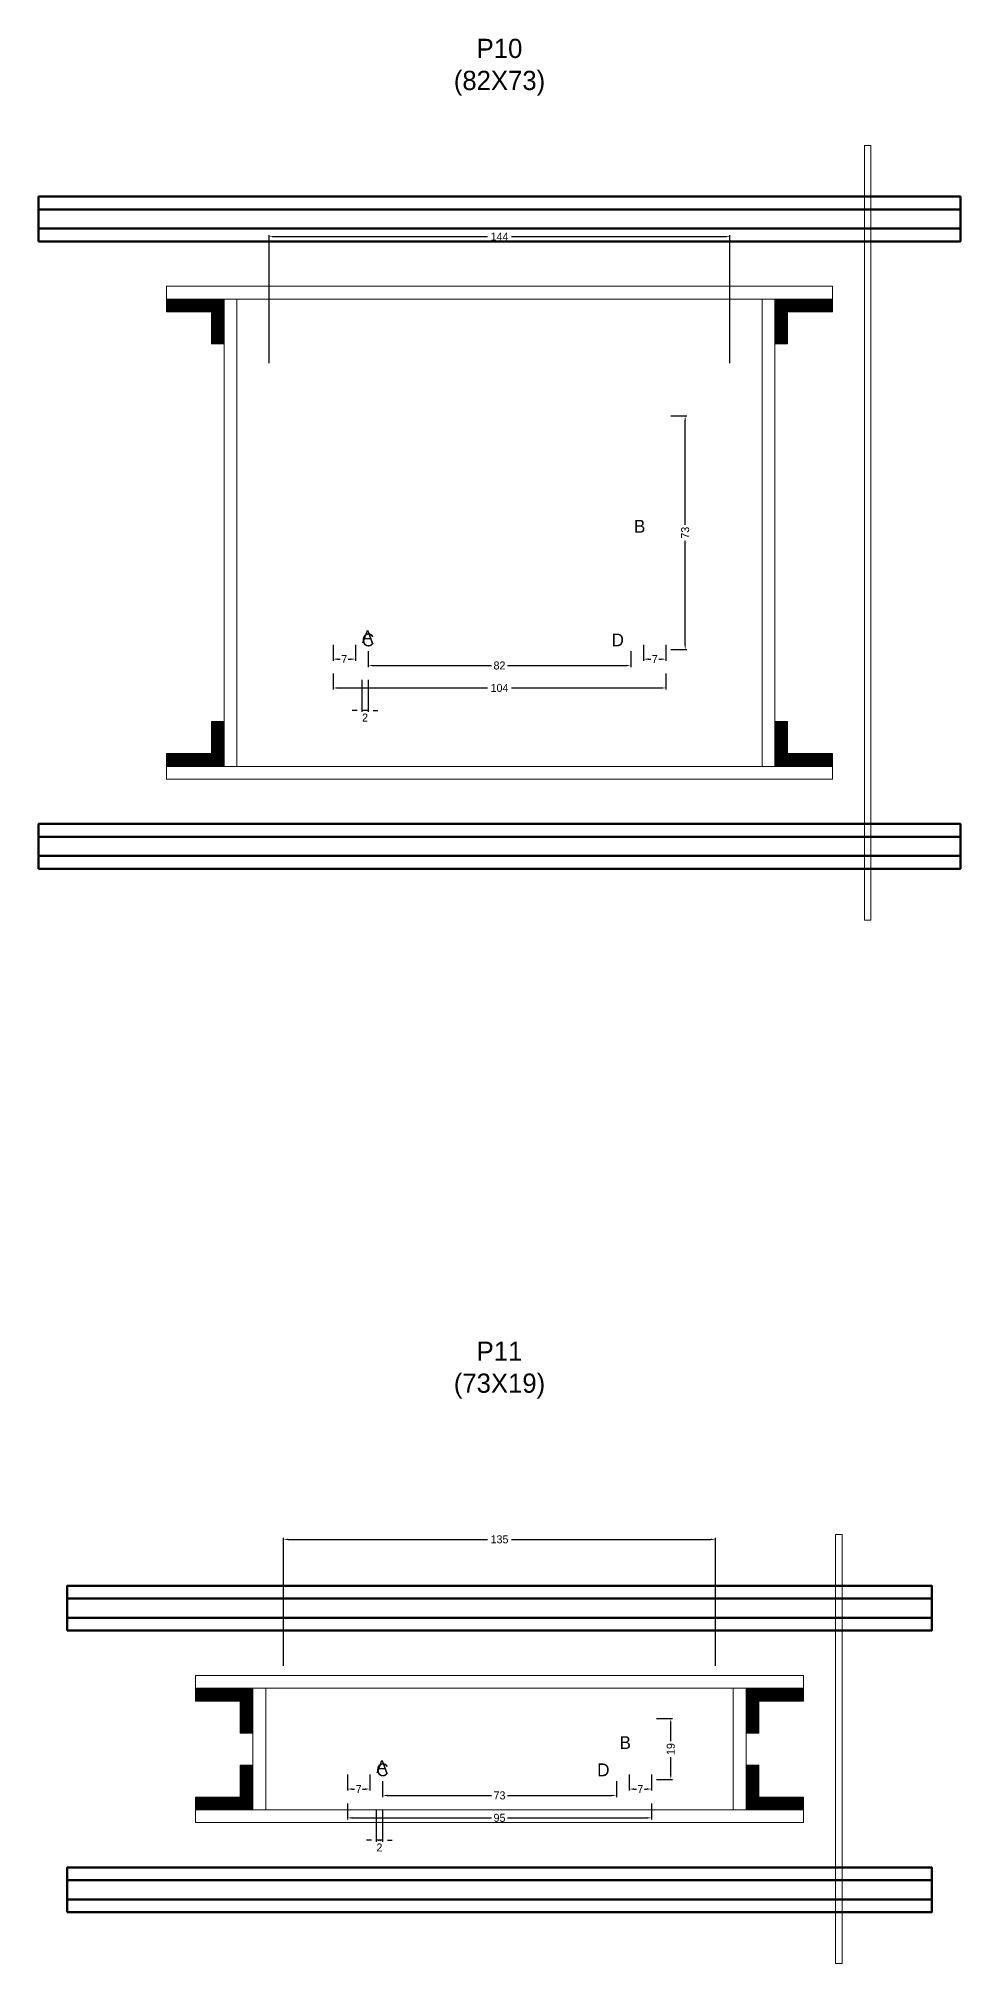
# Model space of a CAD drawing. Header units: centimetres. Extents: x -7000 to 4307, y -13306 to 295.
# Drawn here: x -144 to 144, y -3727 to -3126 of the extents above; entities that cross this region are included whole.
import ezdxf

# ---------------------------------------------------------------- set-up
doc = ezdxf.new("R2010")
doc.units = ezdxf.units.CM
for name, color, linetype in [('COTA', 241, 'Continuous'), ('GRAVATA', 224, 'Continuous'), ('Hachura', 251, 'Continuous'), ('NOMENCLATURA', 7, 'Continuous'), ('SARRAFO', 251, 'Continuous')]:
    doc.layers.add(name, color=color, linetype=linetype)
doc.dimstyles.new('cotax2', dxfattribs={"dimtxt": 2.5, "dimasz": 1.5, "dimexe": 0.5, "dimexo": 0.5, "dimgap": 0.5, "dimtad": 1, "dimcen": 2.5, "dimazin": 3, "dimtfac": 1, "dimtmove": 0, "dimatfit": 3})

# ---------------------------------------------------------------- blocks, each defined once
blk = doc.blocks.new('_CLOSEDFILLED')
at = {"color": 0, "linetype": 'BYBLOCK'}
blk.add_solid([(-1, 0.16), (0, 0), (-1, -0.16)], dxfattribs=at)
blk = doc.blocks.new('*D320')
for p, q in [((-52, -3324), (-52, -3329)), ((52, -3324), (52, -3329)), ((-50.5, -3328.5), (-3.75, -3328.5)), ((3.75, -3328.5), (50.5, -3328.5))]:
    blk.add_line(p, q)
at = {"layer": 'Defpoints'}
for p in [(-52, -3323.5), (52, -3323.5), (-52, -3328.5)]:
    blk.add_point(p, dxfattribs=at)
at = {"layer": 'COTA', "xscale": 1.5, "yscale": 1.5, "rotation": 180}
blk.add_blockref('_CLOSEDFILLED', (-52, -3328.5), dxfattribs=at)
at = {"layer": 'COTA', "xscale": 1.5, "yscale": 1.5}
blk.add_blockref('_CLOSEDFILLED', (52, -3328.5), dxfattribs=at)
at = {"layer": 'COTA', "insert": (0, -3328.5), "char_height": 2.5, "attachment_point": 5}
blk.add_mtext('104', dxfattribs=at)
blk = doc.blocks.new('*D321')
for p, q in [((-41, -3317), (-41, -3322)), ((41, -3317), (41, -3322)), ((-39.5, -3321.5), (-2.5, -3321.5)), ((2.5, -3321.5), (39.5, -3321.5))]:
    blk.add_line(p, q)
at = {"layer": 'Defpoints'}
for p in [(-41, -3316.5), (41, -3316.5), (-41, -3321.5)]:
    blk.add_point(p, dxfattribs=at)
at = {"layer": 'COTA', "xscale": 1.5, "yscale": 1.5, "rotation": 180}
blk.add_blockref('_CLOSEDFILLED', (-41, -3321.5), dxfattribs=at)
at = {"layer": 'COTA', "xscale": 1.5, "yscale": 1.5}
blk.add_blockref('_CLOSEDFILLED', (41, -3321.5), dxfattribs=at)
at = {"layer": 'COTA', "insert": (0, -3321.5), "char_height": 2.5, "attachment_point": 5}
blk.add_mtext('82', dxfattribs=at)
blk = doc.blocks.new('*D322')
for p, q in [((53.5, -3243.5), (58.5, -3243.5)), ((58, -3277.5), (58, -3245)), ((58, -3315), (58, -3282.5)), ((53.5, -3316.5), (58.5, -3316.5))]:
    blk.add_line(p, q)
at = {"layer": 'Defpoints'}
for p in [(53, -3243.5), (53, -3316.5), (58, -3316.5)]:
    blk.add_point(p, dxfattribs=at)
at = {"layer": 'COTA', "xscale": 1.5, "yscale": 1.5}
for p, rotation in [((58, -3243.5), 90), ((58, -3316.5), 270)]:
    blk.add_blockref('_CLOSEDFILLED', p, dxfattribs=dict(at, rotation=rotation))
at = {"layer": 'COTA', "insert": (58, -3280), "char_height": 2.5, "attachment_point": 5, "rotation": 90}
blk.add_mtext('73', dxfattribs=at)
blk = doc.blocks.new('*D323')
for p, q in [((-52, -3315), (-52, -3320)), ((-50.5, -3319.5), (-49.75, -3319.5)), ((-47.25, -3319.5), (-46.5, -3319.5)), ((-45, -3315), (-45, -3320))]:
    blk.add_line(p, q)
at = {"layer": 'Defpoints'}
for p in [(-52, -3314.5), (-52, -3319.5), (-45, -3314.5)]:
    blk.add_point(p, dxfattribs=at)
at = {"layer": 'COTA', "xscale": 1.5, "yscale": 1.5, "rotation": 180}
blk.add_blockref('_CLOSEDFILLED', (-52, -3319.5), dxfattribs=at)
at = {"layer": 'COTA', "xscale": 1.5, "yscale": 1.5}
blk.add_blockref('_CLOSEDFILLED', (-45, -3319.5), dxfattribs=at)
at = {"layer": 'COTA', "insert": (-48.5, -3319.5), "char_height": 2.5, "attachment_point": 5}
blk.add_mtext('7', dxfattribs=at)
blk = doc.blocks.new('*D324')
for p, q in [((45, -3315), (45, -3320)), ((46.5, -3319.5), (47.25, -3319.5)), ((49.75, -3319.5), (50.5, -3319.5)), ((52, -3315), (52, -3320))]:
    blk.add_line(p, q)
at = {"layer": 'Defpoints'}
for p in [(45, -3314.5), (45, -3319.5), (52, -3314.5)]:
    blk.add_point(p, dxfattribs=at)
at = {"layer": 'COTA', "xscale": 1.5, "yscale": 1.5, "rotation": 180}
blk.add_blockref('_CLOSEDFILLED', (45, -3319.5), dxfattribs=at)
at = {"layer": 'COTA', "xscale": 1.5, "yscale": 1.5}
blk.add_blockref('_CLOSEDFILLED', (52, -3319.5), dxfattribs=at)
at = {"layer": 'COTA', "insert": (48.5, -3319.5), "char_height": 2.5, "attachment_point": 5}
blk.add_mtext('7', dxfattribs=at)
blk = doc.blocks.new('*D325')
for p, q in [((-72, -3227), (-72, -3187)), ((72, -3227), (72, -3187)), ((-70.5, -3187.5), (-3.75, -3187.5)), ((3.75, -3187.5), (70.5, -3187.5))]:
    blk.add_line(p, q)
at = {"layer": 'Defpoints'}
for p in [(-72, -3187.5), (-72, -3227.5), (72, -3227.5)]:
    blk.add_point(p, dxfattribs=at)
at = {"layer": 'COTA', "xscale": 1.5, "yscale": 1.5, "rotation": 180}
blk.add_blockref('_CLOSEDFILLED', (-72, -3187.5), dxfattribs=at)
at = {"layer": 'COTA', "xscale": 1.5, "yscale": 1.5}
blk.add_blockref('_CLOSEDFILLED', (72, -3187.5), dxfattribs=at)
at = {"layer": 'COTA', "insert": (0, -3187.5), "char_height": 2.5, "attachment_point": 5}
blk.add_mtext('144', dxfattribs=at)
blk = doc.blocks.new('*D354')
for p, q in [((-47.5, -3677), (-47.5, -3682)), ((47.5, -3677), (47.5, -3682)), ((-46, -3681.5), (-2.5, -3681.5)), ((2.5, -3681.5), (46, -3681.5))]:
    blk.add_line(p, q)
at = {"layer": 'Defpoints'}
for p in [(-47.5, -3676.5), (47.5, -3676.5), (-47.5, -3681.5)]:
    blk.add_point(p, dxfattribs=at)
at = {"layer": 'COTA', "xscale": 1.5, "yscale": 1.5, "rotation": 180}
blk.add_blockref('_CLOSEDFILLED', (-47.5, -3681.5), dxfattribs=at)
at = {"layer": 'COTA', "xscale": 1.5, "yscale": 1.5}
blk.add_blockref('_CLOSEDFILLED', (47.5, -3681.5), dxfattribs=at)
at = {"layer": 'COTA', "insert": (0, -3681.5), "char_height": 2.5, "attachment_point": 5}
blk.add_mtext('95', dxfattribs=at)
blk = doc.blocks.new('*D355')
for p, q in [((-36.5, -3670), (-36.5, -3675)), ((-35, -3674.5), (-2.5, -3674.5)), ((2.5, -3674.5), (35, -3674.5)), ((36.5, -3670), (36.5, -3675))]:
    blk.add_line(p, q)
at = {"layer": 'Defpoints'}
for p in [(-36.5, -3669.5), (-36.5, -3674.5), (36.5, -3669.5)]:
    blk.add_point(p, dxfattribs=at)
at = {"layer": 'COTA', "xscale": 1.5, "yscale": 1.5, "rotation": 180}
blk.add_blockref('_CLOSEDFILLED', (-36.5, -3674.5), dxfattribs=at)
at = {"layer": 'COTA', "xscale": 1.5, "yscale": 1.5}
blk.add_blockref('_CLOSEDFILLED', (36.5, -3674.5), dxfattribs=at)
at = {"layer": 'COTA', "insert": (0, -3674.5), "char_height": 2.5, "attachment_point": 5}
blk.add_mtext('73', dxfattribs=at)
blk = doc.blocks.new('*D356')
for p, q in [((49, -3650.5), (54, -3650.5)), ((53.5, -3657.5), (53.5, -3652)), ((53.5, -3668), (53.5, -3662.5)), ((49, -3669.5), (54, -3669.5))]:
    blk.add_line(p, q)
at = {"layer": 'Defpoints'}
for p in [(48.5, -3650.5), (48.5, -3669.5), (53.5, -3669.5)]:
    blk.add_point(p, dxfattribs=at)
at = {"layer": 'COTA', "xscale": 1.5, "yscale": 1.5}
for p, rotation in [((53.5, -3650.5), 90), ((53.5, -3669.5), 270)]:
    blk.add_blockref('_CLOSEDFILLED', p, dxfattribs=dict(at, rotation=rotation))
at = {"layer": 'COTA', "insert": (53.5, -3660), "char_height": 2.5, "attachment_point": 5, "rotation": 90}
blk.add_mtext('19', dxfattribs=at)
blk = doc.blocks.new('*D357')
for p, q in [((-47.5, -3668), (-47.5, -3673)), ((-40.5, -3668), (-40.5, -3673)), ((-46, -3672.5), (-45.25, -3672.5)), ((-42.75, -3672.5), (-42, -3672.5))]:
    blk.add_line(p, q)
at = {"layer": 'Defpoints'}
for p in [(-47.5, -3667.5), (-40.5, -3667.5), (-47.5, -3672.5)]:
    blk.add_point(p, dxfattribs=at)
at = {"layer": 'COTA', "xscale": 1.5, "yscale": 1.5, "rotation": 180}
blk.add_blockref('_CLOSEDFILLED', (-47.5, -3672.5), dxfattribs=at)
at = {"layer": 'COTA', "xscale": 1.5, "yscale": 1.5}
blk.add_blockref('_CLOSEDFILLED', (-40.5, -3672.5), dxfattribs=at)
at = {"layer": 'COTA', "insert": (-44, -3672.5), "char_height": 2.5, "attachment_point": 5}
blk.add_mtext('7', dxfattribs=at)
blk = doc.blocks.new('*D358')
for p, q in [((40.5, -3668), (40.5, -3673)), ((47.5, -3668), (47.5, -3673)), ((42, -3672.5), (42.75, -3672.5)), ((45.25, -3672.5), (46, -3672.5))]:
    blk.add_line(p, q)
at = {"layer": 'Defpoints'}
for p in [(40.5, -3667.5), (47.5, -3667.5), (40.5, -3672.5)]:
    blk.add_point(p, dxfattribs=at)
at = {"layer": 'COTA', "xscale": 1.5, "yscale": 1.5, "rotation": 180}
blk.add_blockref('_CLOSEDFILLED', (40.5, -3672.5), dxfattribs=at)
at = {"layer": 'COTA', "xscale": 1.5, "yscale": 1.5}
blk.add_blockref('_CLOSEDFILLED', (47.5, -3672.5), dxfattribs=at)
at = {"layer": 'COTA', "insert": (44, -3672.5), "char_height": 2.5, "attachment_point": 5}
blk.add_mtext('7', dxfattribs=at)
blk = doc.blocks.new('*D359')
for p, q in [((-67.5, -3634), (-67.5, -3594)), ((-66, -3594.5), (-3.75, -3594.5)), ((3.75, -3594.5), (66, -3594.5)), ((67.5, -3634), (67.5, -3594))]:
    blk.add_line(p, q)
at = {"layer": 'Defpoints'}
for p in [(-67.5, -3594.5), (-67.5, -3634.5), (67.5, -3634.5)]:
    blk.add_point(p, dxfattribs=at)
at = {"layer": 'COTA', "xscale": 1.5, "yscale": 1.5, "rotation": 180}
blk.add_blockref('_CLOSEDFILLED', (-67.5, -3594.5), dxfattribs=at)
at = {"layer": 'COTA', "xscale": 1.5, "yscale": 1.5}
blk.add_blockref('_CLOSEDFILLED', (67.5, -3594.5), dxfattribs=at)
at = {"layer": 'COTA', "insert": (0, -3594.5), "char_height": 2.5, "attachment_point": 5}
blk.add_mtext('135', dxfattribs=at)

msp = doc.modelspace()

# ---------------------------------------------------------------- hatches: boundary and pattern name
at = {"layer": 'SARRAFO'}
h = msp.add_hatch(dxfattribs=at)
h.set_pattern_fill('SOLID', scale=2)
h.paths.add_polyline_path([(-104, -3211), (-90, -3211), (-90, -3207), (-104, -3207)])
h = msp.add_hatch(dxfattribs=at)
h.set_pattern_fill('SOLID', scale=2)
h.paths.add_polyline_path([(-90, -3221), (-86, -3221), (-86, -3207), (-90, -3207)])
h = msp.add_hatch(dxfattribs=at)
h.set_pattern_fill('SOLID', scale=2)
h.paths.add_polyline_path([(86, -3221), (90, -3221), (90, -3207), (86, -3207)])
h = msp.add_hatch(dxfattribs=at)
h.set_pattern_fill('SOLID', scale=2)
h.paths.add_polyline_path([(90, -3211), (104, -3211), (104, -3207), (90, -3207)])
h = msp.add_hatch(dxfattribs=at)
h.set_pattern_fill('SOLID', scale=2)
h.paths.add_polyline_path([(-90, -3353), (-86, -3353), (-86, -3339), (-90, -3339)])
h = msp.add_hatch(dxfattribs=at)
h.set_pattern_fill('SOLID', scale=2)
h.paths.add_polyline_path([(86, -3353), (90, -3353), (90, -3339), (86, -3339)])
h = msp.add_hatch(dxfattribs=at)
h.set_pattern_fill('SOLID', scale=2)
h.paths.add_polyline_path([(-104, -3353), (-90, -3353), (-90, -3349), (-104, -3349)])
h = msp.add_hatch(dxfattribs=at)
h.set_pattern_fill('SOLID', scale=2)
h.paths.add_polyline_path([(90, -3353), (104, -3353), (104, -3349), (90, -3349)])
h = msp.add_hatch(dxfattribs=at)
h.set_pattern_fill('SOLID', scale=2)
h.paths.add_polyline_path([(-95, -3645), (-81, -3645), (-81, -3641), (-95, -3641)])
h = msp.add_hatch(dxfattribs=at)
h.set_pattern_fill('SOLID', scale=2)
h.paths.add_polyline_path([(-81, -3655), (-77, -3655), (-77, -3641), (-81, -3641)])
h = msp.add_hatch(dxfattribs=at)
h.set_pattern_fill('SOLID', scale=2)
h.paths.add_polyline_path([(77, -3655), (81, -3655), (81, -3641), (77, -3641)])
h = msp.add_hatch(dxfattribs=at)
h.set_pattern_fill('SOLID', scale=2)
h.paths.add_polyline_path([(81, -3645), (95, -3645), (95, -3641), (81, -3641)])
h = msp.add_hatch(dxfattribs=at)
h.set_pattern_fill('SOLID', scale=2)
h.paths.add_polyline_path([(-81, -3679), (-77, -3679), (-77, -3665), (-81, -3665)])
h = msp.add_hatch(dxfattribs=at)
h.set_pattern_fill('SOLID', scale=2)
h.paths.add_polyline_path([(77, -3679), (81, -3679), (81, -3665), (77, -3665)])
h = msp.add_hatch(dxfattribs=at)
h.set_pattern_fill('SOLID', scale=2)
h.paths.add_polyline_path([(-95, -3679), (-81, -3679), (-81, -3675), (-95, -3675)])
h = msp.add_hatch(dxfattribs=at)
h.set_pattern_fill('SOLID', scale=2)
h.paths.add_polyline_path([(81, -3679), (95, -3679), (95, -3675), (81, -3675)])

# ---------------------------------------------------------------- linework, layer by layer
at = {"layer": 'GRAVATA', "lineweight": 50}
for points in [[(-144, -3189), (144, -3189), (144, -3175), (-144, -3175)], [(-144, -3185), (144, -3185), (144, -3179), (-144, -3179)], [(-144, -3385), (144, -3385), (144, -3371), (-144, -3371)], [(-144, -3381), (144, -3381), (144, -3375), (-144, -3375)], [(-135, -3623), (135, -3623), (135, -3609), (-135, -3609)], [(-135, -3619), (135, -3619), (135, -3613), (-135, -3613)], [(-135, -3711), (135, -3711), (135, -3697), (-135, -3697)], [(-135, -3707), (135, -3707), (135, -3701), (-135, -3701)]]:
    msp.add_lwpolyline(points, close=True, dxfattribs=at)
at = {"layer": 'Hachura', "lineweight": 13}
for points in [[(114, -3401), (116, -3401), (116, -3159), (114, -3159)], [(105, -3727), (107, -3727), (107, -3593), (105, -3593)]]:
    msp.add_lwpolyline(points, close=True, dxfattribs=at)
at = {"layer": 'Hachura', "lineweight": 18}
for points in [[(-104, -3207), (104, -3207), (104, -3203), (-104, -3203)], [(-86, -3353), (-82, -3353), (-82, -3207), (-86, -3207)], [(82, -3353), (86, -3353), (86, -3207), (82, -3207)], [(-104, -3357), (104, -3357), (104, -3353), (-104, -3353)], [(-95, -3641), (95, -3641), (95, -3637), (-95, -3637)], [(-77, -3679), (-73, -3679), (-73, -3641), (-77, -3641)], [(73, -3679), (77, -3679), (77, -3641), (73, -3641)], [(-95, -3683), (95, -3683), (95, -3679), (-95, -3679)]]:
    msp.add_lwpolyline(points, close=True, dxfattribs=at)
at = {"layer": 'SARRAFO', "lineweight": 13}
for points in [[(-104, -3211), (-90, -3211), (-90, -3207), (-104, -3207)], [(-90, -3221), (-86, -3221), (-86, -3207), (-90, -3207)], [(86, -3221), (90, -3221), (90, -3207), (86, -3207)], [(90, -3211), (104, -3211), (104, -3207), (90, -3207)], [(-90, -3353), (-86, -3353), (-86, -3339), (-90, -3339)], [(86, -3353), (90, -3353), (90, -3339), (86, -3339)], [(-104, -3353), (-90, -3353), (-90, -3349), (-104, -3349)], [(90, -3353), (104, -3353), (104, -3349), (90, -3349)], [(-95, -3645), (-81, -3645), (-81, -3641), (-95, -3641)], [(-81, -3655), (-77, -3655), (-77, -3641), (-81, -3641)], [(77, -3655), (81, -3655), (81, -3641), (77, -3641)], [(81, -3645), (95, -3645), (95, -3641), (81, -3641)], [(-81, -3679), (-77, -3679), (-77, -3665), (-81, -3665)], [(77, -3679), (81, -3679), (81, -3665), (77, -3665)], [(-95, -3679), (-81, -3679), (-81, -3675), (-95, -3675)], [(81, -3679), (95, -3679), (95, -3675), (81, -3675)]]:
    msp.add_lwpolyline(points, close=True, dxfattribs=at)

# ---------------------------------------------------------------- texts
at = {"layer": 'NOMENCLATURA'}
for s, p in [('B', (42, -3280)), ('A', (-43, -3314.5)), ('C', (-43, -3315.5)), ('D', (35, -3315.5)), ('B', (37.5, -3660)), ('A', (-38.5, -3667.5)), ('C', (-38.5, -3668.5)), ('D', (30.5, -3668.5))]:
    msp.add_text(s, height=4, dxfattribs=at).set_placement(p)
at = {"layer": 'NOMENCLATURA', "char_height": 6, "attachment_point": 8}
for s, insert in [('P10\\P(82X73)', (0, -3143.5)), ('P11\\P(73X19)', (0, -3550.5))]:
    msp.add_mtext(s, dxfattribs=dict(at, insert=insert))

# ---------------------------------------------------------------- dimensions: what is measured, and where the dimension line sits
at = {"layer": 'COTA'}
for base, p1, p2, picture, middle in [((-72, -3187.5), (-72, -3227.5), (72, -3227.5), '*D325', (0, -3187.5)), ((-52, -3319.5), (-52, -3314.5), (-45, -3314.5), '*D323', (-48.5, -3319.5)), ((-41, -3321.5), (-41, -3316.5), (41, -3316.5), '*D321', (0, -3321.5)), ((45, -3319.5), (45, -3314.5), (52, -3314.5), '*D324', (48.5, -3319.5)), ((-52, -3328.5), (-52, -3323.5), (52, -3323.5), '*D320', (0, -3328.5)), ((-67.5, -3594.5), (-67.5, -3634.5), (67.5, -3634.5), '*D359', (0, -3594.5)), ((-47.5, -3672.5), (-47.5, -3667.5), (-40.5, -3667.5), '*D357', (-44, -3672.5)), ((40.5, -3672.5), (40.5, -3667.5), (47.5, -3667.5), '*D358', (44, -3672.5)), ((-36.5, -3674.5), (-36.5, -3669.5), (36.5, -3669.5), '*D355', (0, -3674.5)), ((-47.5, -3681.5), (-47.5, -3676.5), (47.5, -3676.5), '*D354', (0, -3681.5))]:
    dim = msp.add_linear_dim(base=base, p1=p1, p2=p2, dimstyle='cotax2', dxfattribs=at)
    dim.commit()
    dim.dimension.update_dxf_attribs({"geometry": picture, "text_midpoint": middle})
for base, p1, p2, picture, middle in [((58, -3316.5), (53, -3316.5), (53, -3243.5), '*D322', (58, -3280)), ((53.5, -3669.5), (48.5, -3669.5), (48.5, -3650.5), '*D356', (53.5, -3660))]:
    dim = msp.add_linear_dim(base=base, p1=p1, p2=p2, angle=90, dimstyle='cotax2', dxfattribs=at)
    dim.commit()
    dim.dimension.update_dxf_attribs({"geometry": picture, "text_midpoint": middle})
for base, p1, p2 in [((-41, -3335.5), (-41, -3325.5), (-43, -3325.5)), ((-36.5, -3688.5), (-36.5, -3678.5), (-38.5, -3678.5))]:
    msp.add_linear_dim(base=base, p1=p1, p2=p2, dimstyle='cotax2', dxfattribs=at).render()

doc.saveas('drawing.dxf')
